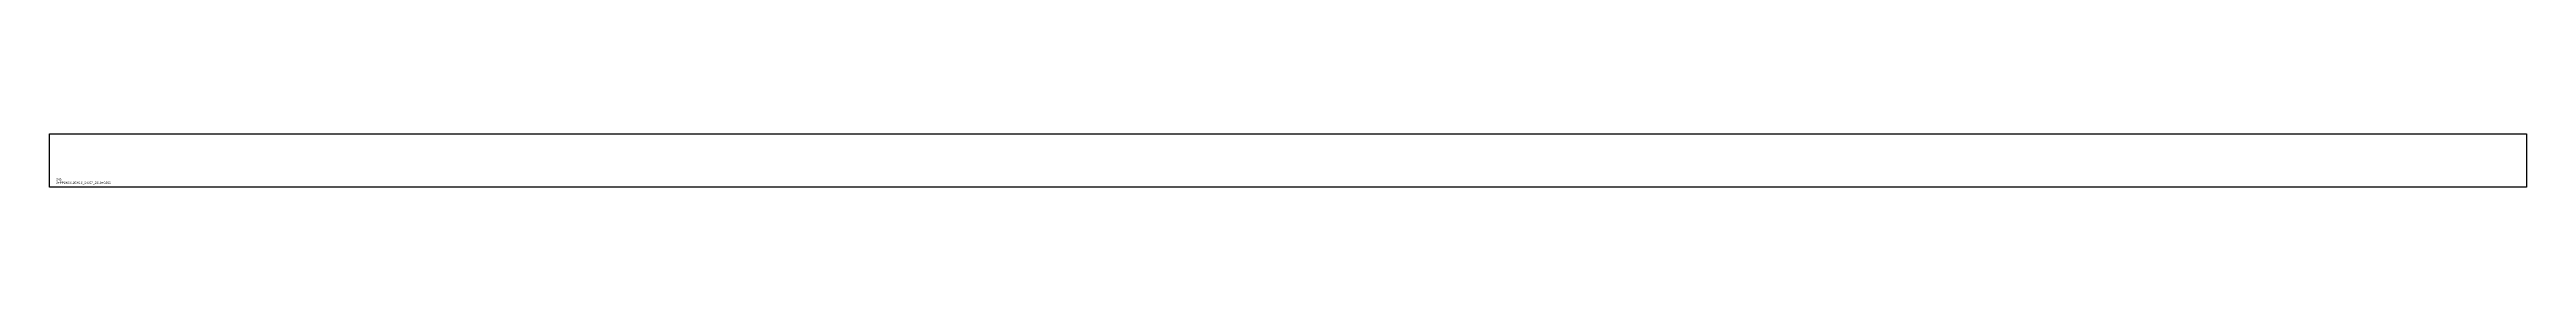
# Model space of a CAD drawing. Extents: x 0 to 11071, y 0 to 240.
import ezdxf

# ---------------------------------------------------------------- set-up
doc = ezdxf.new("R2010")
doc.units = 0
for name, color, linetype in [('CUT', 7, 'CONTINUOUS'), ('SCRIBE', 3, 'CONTINUOUS'), ('TEXT', 7, 'CONTINUOUS')]:
    doc.layers.add(name, color=color, linetype=linetype)

msp = doc.modelspace()

# ---------------------------------------------------------------- linework, layer by layer
at = {"layer": 'CUT', "color": 7, "linetype": 'CONTINUOUS'}
msp.add_lwpolyline([(0, 0), (0, 240), (11071.12, 240), (11071.12, 0)], close=True, dxfattribs=at)

# ---------------------------------------------------------------- texts
at = {"layer": 'SCRIBE', "color": 3}
msp.add_text('246', height=10, dxfattribs=at).set_placement((30, 30))
at = {"layer": 'TEXT', "color": 7}
msp.add_text('2+PP240X120X6.0_54157_2010+C255', height=10, dxfattribs=at).set_placement((30, 15))

doc.saveas('drawing.dxf')
